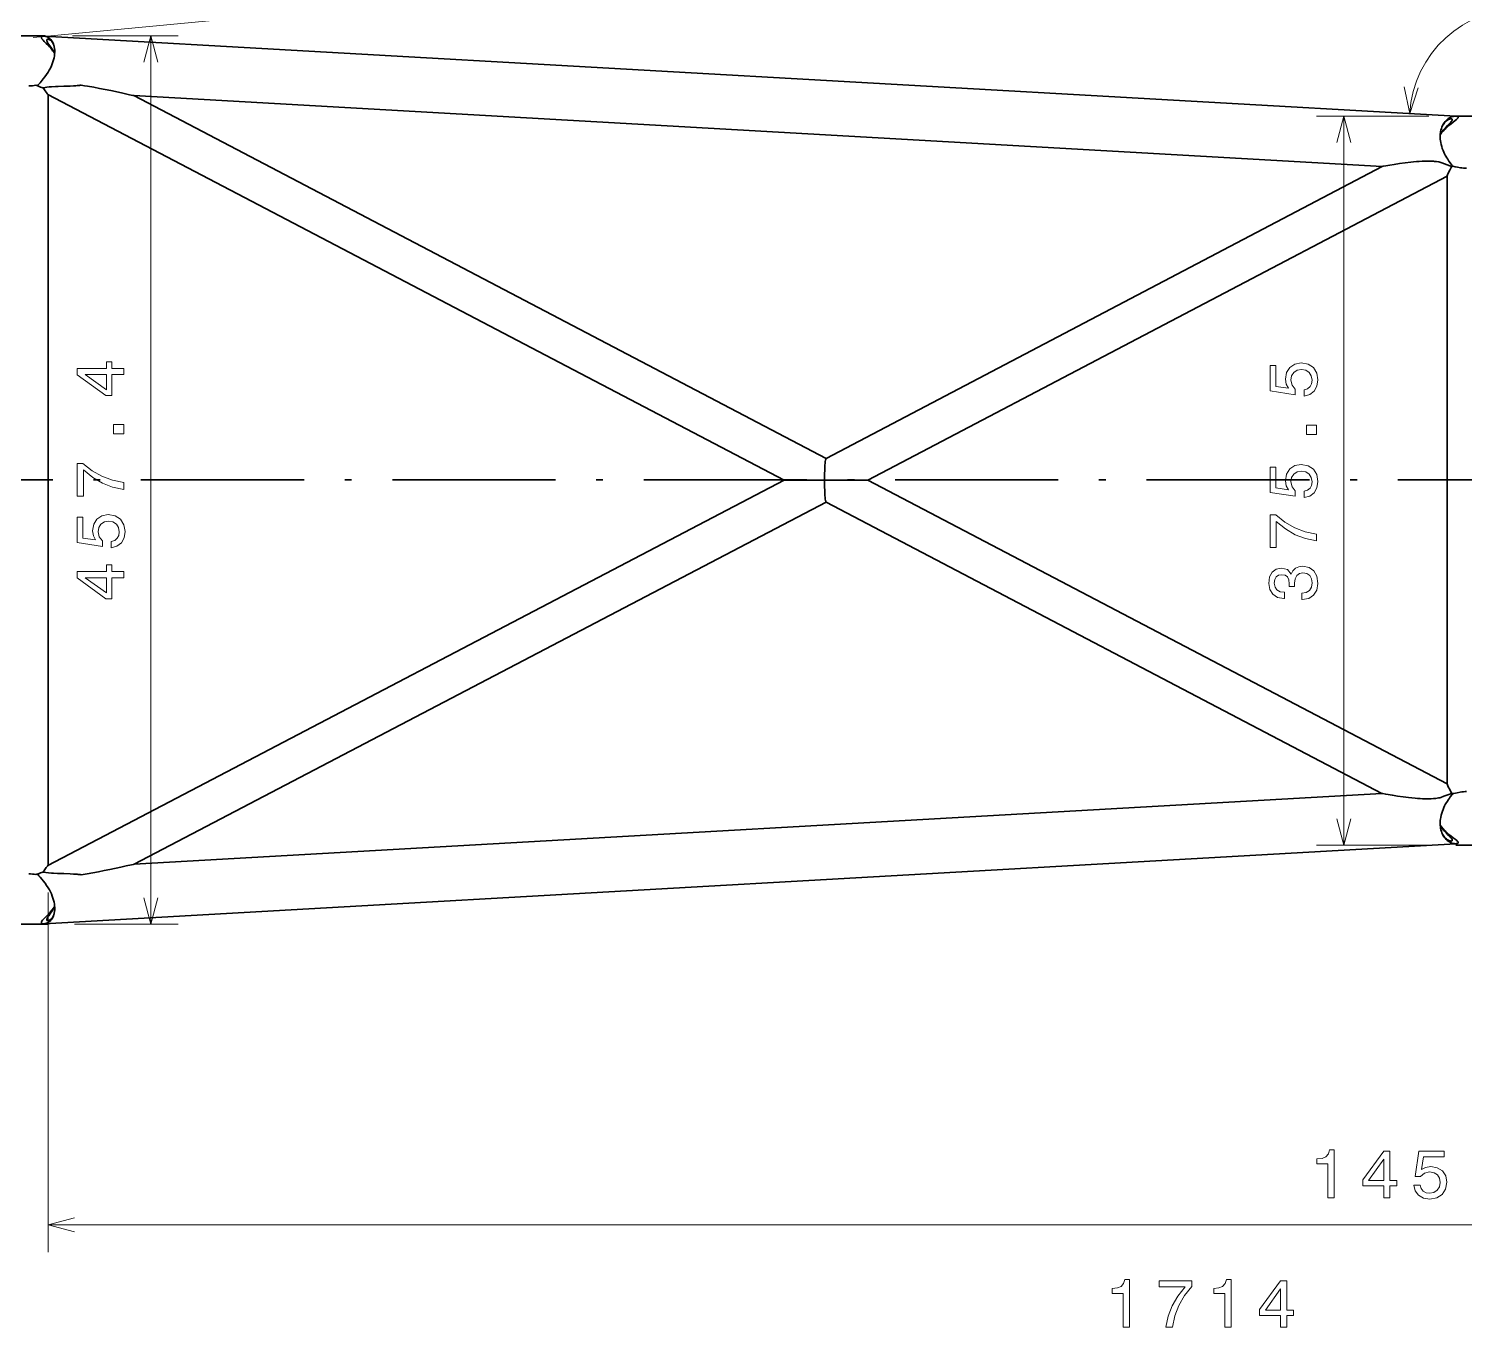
# Model space of a CAD drawing. Extents: x 0 to 420, y 0 to 297.
# Drawn here: x 167 to 272.7, y 97.8 to 193.3 of the extents above; entities that cross this region are included whole.
import ezdxf

# ---------------------------------------------------------------- set-up
doc = ezdxf.new("R2010")
doc.units = 0
doc.linetypes.add('DASHDOT', pattern=[18.5, 12, -3, 0.5, -3])

msp = doc.modelspace()

# ---------------------------------------------------------------- linework, layer by layer
at = {"color": 8, "lineweight": 13, "ltscale": 0.396534}
msp.add_line((167.338287, 192.627487), (183.128616, 194.126953), dxfattribs=at)
at = {"color": 7, "lineweight": 35, "ltscale": 0.089656}
msp.add_line((164.642349, 192.758682), (168.228577, 192.758682), dxfattribs=at)
at = {"color": 7, "lineweight": 35}
for p, q in [((272.0495, 186.849686), (168.140518, 192.741364)), ((168.425232, 188.447342), (222.618515, 160.060669)), ((168.436584, 188.441391), (168.436584, 131.732742)), ((266.610016, 183.151688), (174.745331, 188.360443)), ((174.749115, 188.360229), (225.698807, 161.672577)), ((266.610962, 183.152191), (225.693878, 161.669998)), ((271.398712, 182.438858), (228.775574, 160.060959)), ((271.398712, 137.722031), (271.398712, 182.45163)), ((222.61853, 160.060669), (168.425247, 131.726822)), ((228.775558, 160.060959), (271.398712, 137.734787)), ((225.698959, 158.447128), (174.763901, 131.816788)), ((225.694046, 158.449692), (266.599365, 137.023331)), ((266.598419, 137.023834), (174.760132, 131.816574)), ((272.0495, 133.326492), (168.140518, 127.434807))]:
    msp.add_line(p, q, dxfattribs=at)
at = {"color": 7, "lineweight": 13, "ltscale": 0.194321}
msp.add_line((170.228577, 192.758682), (178.001434, 192.758682), dxfattribs=at)
at = {"color": 7, "lineweight": 13}
for p, q in [((176.001434, 127.413307), (176.001434, 192.758682)), ((263.791992, 133.214966), (263.791992, 186.854004)), ((168.436584, 129.732742), (168.436584, 103.283218)), ((168.436584, 105.283218), (375.684418, 105.283218))]:
    msp.add_line(p, q, dxfattribs=at)
at = {"color": 7, "lineweight": 35, "ltscale": 0.000523}
msp.add_line((168.078094, 188.946411), (168.060059, 188.935837), dxfattribs=at)
at = {"color": 7, "lineweight": 13, "ltscale": 0.206311}
msp.add_line((270.044434, 186.854004), (261.791992, 186.854004), dxfattribs=at)
at = {"color": 7, "lineweight": 35, "ltscale": 0.05426}
for p, q in [((272.044434, 186.854004), (274.214844, 186.854004)), ((272.044464, 133.214966), (274.214874, 133.214966))]:
    msp.add_line(p, q, dxfattribs=at)
at = {"color": 7, "linetype": 'DASHDOT', "lineweight": 35}
msp.add_line((390.771515, 160.088089), (23.101364, 160.088089), dxfattribs=at)
at = {"color": 7, "lineweight": 35, "ltscale": 0.073952}
msp.add_line((225.576599, 160.059494), (222.61853, 160.060669), dxfattribs=at)
at = {"color": 7, "lineweight": 35, "ltscale": 0.001609}
msp.add_line((225.576599, 160.059494), (225.576675, 160.123871), dxfattribs=at)
at = {"color": 7, "lineweight": 35, "ltscale": 0.003072}
msp.add_line((225.576599, 160.059494), (225.699463, 160.059555), dxfattribs=at)
at = {"color": 7, "lineweight": 35, "ltscale": 0.001606}
msp.add_line((225.576599, 160.059494), (225.576675, 159.995239), dxfattribs=at)
at = {"color": 7, "lineweight": 35, "ltscale": 0.076897}
msp.add_line((228.775574, 160.060959), (225.699692, 160.059555), dxfattribs=at)
at = {"color": 7, "lineweight": 35, "ltscale": 0.001154}
msp.add_line((271.729736, 137.04808), (271.769775, 137.025146), dxfattribs=at)
at = {"color": 7, "lineweight": 13, "ltscale": 0.206312}
msp.add_line((270.044464, 133.214966), (261.791992, 133.214966), dxfattribs=at)
at = {"color": 7, "lineweight": 35, "ltscale": 0.000587}
msp.add_line((168.061905, 131.241486), (168.082153, 131.229614), dxfattribs=at)
at = {"color": 7, "lineweight": 35, "ltscale": 0.089655}
msp.add_line((164.802582, 127.413307), (168.388794, 127.413307), dxfattribs=at)
at = {"color": 7, "lineweight": 13, "ltscale": 0.190316}
msp.add_line((170.388794, 127.413307), (178.001434, 127.413307), dxfattribs=at)
at = {"color": 7, "lineweight": 35}
for points in [[(168.140518, 192.741364), (168.089966, 192.741531), (168.04274, 192.73584), (168.000748, 192.723648), (167.983109, 192.715179), (167.967667, 192.70488), (167.95137, 192.688126), (167.940994, 192.667816), (167.937515, 192.643967), (167.940125, 192.622498), (167.947525, 192.599167), (167.961609, 192.570389), (167.980911, 192.539993), (168.027283, 192.480835), (168.063828, 192.439804), (168.145584, 192.354675), (168.297562, 192.201981), (168.454788, 192.038498), (168.542419, 191.941971), (168.62886, 191.84166), (168.700043, 191.754456), (168.769485, 191.664627), (168.845352, 191.560135), (168.918243, 191.452209)], [(168.861221, 192.07608), (168.826691, 192.175125), (168.785507, 192.266891), (168.738251, 192.350983), (168.685516, 192.427139), (168.62793, 192.495193), (168.568314, 192.553192), (168.505447, 192.603516), (168.439957, 192.646164), (168.372574, 192.681122), (168.304031, 192.708359), (168.261475, 192.721298), (168.219086, 192.731216), (168.179428, 192.737717), (168.140518, 192.741364)], [(168.422028, 192.510773), (168.402481, 192.510696), (168.384537, 192.508072), (168.363663, 192.500427), (168.347153, 192.487839), (168.335815, 192.470123), (168.331436, 192.454788), (168.330139, 192.437012), (168.332382, 192.414886), (168.338455, 192.390106), (168.360245, 192.336182), (168.395493, 192.272186), (168.424637, 192.226151), (168.492432, 192.128082), (168.648285, 191.914307), (168.74498, 191.778152), (168.858414, 191.608215), (168.921829, 191.506119)], [(168.872437, 192.035599), (168.838684, 192.12117), (168.799896, 192.199142), (168.756775, 192.26915), (168.710052, 192.330887), (168.660553, 192.384109), (168.599564, 192.435852), (168.537811, 192.474747), (168.507156, 192.489243), (168.477264, 192.500183), (168.448837, 192.50737), (168.422028, 192.510773)], [(168.861221, 192.07608), (168.890823, 191.960083), (168.911377, 191.837036), (168.922623, 191.707977), (168.924423, 191.574066), (168.91687, 191.436493), (168.900253, 191.296478), (168.873291, 191.147354), (168.837311, 190.998215), (168.793045, 190.850143), (168.741226, 190.704102)], [(167.654495, 189.075684), (167.708923, 189.15062), (167.750748, 189.202164), (167.842148, 189.308884), (167.998062, 189.490036), (168.077652, 189.58638), (168.200211, 189.743454), (168.319717, 189.910156), (168.434021, 190.086304), (168.52002, 190.233032), (168.600571, 190.385254), (168.674652, 190.54248), (168.741226, 190.704102)], [(167.540222, 189.118881), (167.775162, 189.031387), (167.887161, 188.992767), (167.967773, 188.967209), (168.044815, 188.945267)], [(174.745346, 188.360443), (174.729004, 188.362793), (174.661072, 188.376205), (174.426743, 188.426926), (173.847641, 188.55513), (173.040833, 188.729706), (172.630554, 188.81488), (172.216187, 188.897446), (171.800247, 188.975845), (171.338013, 189.056198), (171.106171, 189.09317), (170.873886, 189.127472)], [(168.425232, 188.447342), (168.416687, 188.453171), (168.393173, 188.475922), (168.362518, 188.511475), (168.286774, 188.60997), (168.215225, 188.709564), (168.060059, 188.935837)], [(168.078094, 188.946411), (168.20694, 188.966705), (168.343353, 188.984009), (168.507309, 189.000366), (168.675308, 189.013321), (168.972534, 189.029846), (169.173584, 189.038071), (169.580887, 189.051743), (170.055771, 189.069153), (170.294342, 189.080963)], [(271.008453, 186.0457), (270.972107, 185.940002), (270.942139, 185.829712), (270.918732, 185.7155), (270.902039, 185.598053), (270.894653, 185.518723), (270.890228, 185.438477), (270.888702, 185.356628), (270.890106, 185.274277), (270.897369, 185.15274), (270.910553, 185.031113), (270.929443, 184.909973)], [(272.214233, 186.777985), (272.216064, 186.763077), (272.213684, 186.747009), (272.204132, 186.724106), (272.188019, 186.69986), (272.16626, 186.674622), (272.115326, 186.626617), (272.075592, 186.593582), (271.987213, 186.525253), (271.841339, 186.416061), (271.688477, 186.298218), (271.528198, 186.166168), (271.369019, 186.022903), (271.290619, 185.946899), (271.21344, 185.867889), (271.10202, 185.745407), (270.994629, 185.616013), (270.892303, 185.479675)], [(271.778442, 186.615112), (271.781403, 186.600632), (271.780548, 186.584091), (271.77594, 186.565659), (271.76767, 186.545517), (271.741211, 186.500793), (271.700439, 186.447464), (271.667725, 186.409485), (271.592712, 186.328842), (271.435364, 186.167114), (271.266876, 185.988251), (271.139465, 185.842545), (271.014557, 185.686646), (270.953888, 185.604767), (270.894806, 185.520248)], [(271.704651, 186.654602), (271.676361, 186.654343), (271.645416, 186.65062), (271.610443, 186.643082), (271.5737, 186.631943), (271.498749, 186.600388), (271.421753, 186.556366), (271.344818, 186.500366), (271.277527, 186.44046), (271.212708, 186.371445), (271.151276, 186.293625), (271.094147, 186.207336), (271.042084, 186.113022), (270.995758, 186.011215)], [(272.0495, 186.849686), (271.979675, 186.849609), (271.906128, 186.842072), (271.830322, 186.827347), (271.741882, 186.801712), (271.653473, 186.766846), (271.566101, 186.722763), (271.480652, 186.669388), (271.398376, 186.606964), (271.319702, 186.535309), (271.245483, 186.454514), (271.176514, 186.364761), (271.113556, 186.266388), (271.057312, 186.159836), (271.008453, 186.0457)], [(271.778442, 186.615112), (271.773193, 186.625443), (271.765533, 186.634232), (271.753479, 186.64267), (271.738525, 186.64888), (271.704651, 186.654602)], [(272.214233, 186.777985), (272.208862, 186.790619), (272.200195, 186.802048), (272.188568, 186.81221), (272.174286, 186.821106), (272.139343, 186.835175), (272.096832, 186.844711), (272.0495, 186.849686)], [(271.806549, 183.171173), (271.748016, 183.251373), (271.617126, 183.424667), (271.527344, 183.548248), (271.438293, 183.678986), (271.370728, 183.785522), (271.305542, 183.896027), (271.256134, 183.985947), (271.208771, 184.078323), (271.1492, 184.205124), (271.09433, 184.335815), (271.044739, 184.470001), (270.999054, 184.613953), (270.960419, 184.760818), (270.929443, 184.909973)], [(270.40329, 183.529739), (270.274231, 183.538177), (270.145172, 183.543533), (269.994476, 183.54631), (269.844086, 183.545807), (269.56601, 183.537598), (269.351776, 183.525833), (269.138519, 183.510239), (268.927399, 183.491516), (268.717651, 183.470154), (268.301788, 183.420944), (267.89502, 183.365646), (267.500244, 183.306427), (267.188354, 183.256271), (266.896423, 183.206558), (266.680267, 183.167191), (266.621948, 183.155243), (266.612976, 183.152939), (266.610962, 183.152191)], [(270.941437, 183.451141), (270.781403, 183.483109), (270.619812, 183.507492), (270.457489, 183.525177), (270.40329, 183.529739)], [(271.602783, 183.204514), (271.408722, 183.274063), (271.210815, 183.346008), (271.010132, 183.423203), (270.941437, 183.451141)], [(271.806488, 183.171234), (271.980988, 183.133698), (272.149628, 183.098648), (272.374023, 183.058975), (272.491608, 183.042328), (272.611237, 183.028641), (272.718964, 183.019257), (272.827271, 183.012772)], [(225.576675, 160.123871), (225.580902, 160.492264), (225.591919, 160.847336), (225.600113, 161.015411), (225.610199, 161.173843), (225.62175, 161.313751), (225.635208, 161.438004), (225.650497, 161.541321), (225.663055, 161.601486), (225.676346, 161.644135), (225.687973, 161.665024), (225.693878, 161.669998)], [(225.576675, 159.995239), (225.580948, 159.626907), (225.591995, 159.271896), (225.600204, 159.103867), (225.610321, 158.945496), (225.621872, 158.805649), (225.635345, 158.681473), (225.65065, 158.578232), (225.663208, 158.518112), (225.676498, 158.475525), (225.688141, 158.454651), (225.694046, 158.449707)], [(266.599365, 137.023331), (266.60141, 137.022568), (266.610626, 137.020218), (266.670349, 137.008041), (266.882904, 136.969437), (267.365479, 136.88887), (267.750793, 136.829651), (268.153168, 136.773056), (268.562347, 136.722046), (268.804108, 136.695709), (269.047638, 136.672607), (269.226257, 136.658203), (269.405518, 136.64624), (269.585266, 136.637131), (269.765625, 136.631317), (269.91568, 136.62941), (270.066071, 136.630554), (270.232117, 136.63588), (270.398254, 136.646149)], [(270.945068, 136.726563), (270.850464, 136.706421), (270.755157, 136.689087), (270.563354, 136.662094), (270.398254, 136.646149)], [(271.821106, 137.02623), (271.764008, 136.946213), (271.632843, 136.772537), (271.561188, 136.675308), (271.489777, 136.573944), (271.419189, 136.467804), (271.313538, 136.294189), (271.263184, 136.203461), (271.214905, 136.110214), (271.154175, 135.982162), (271.098236, 135.850189), (271.047638, 135.7146), (271.000732, 135.567978), (270.96109, 135.418289), (270.929443, 135.266205)], [(271.59549, 136.969254), (271.382385, 136.892807), (271.164978, 136.813095), (270.945068, 136.726563)], [(272.827271, 137.163406), (272.714874, 137.156616), (272.60321, 137.146729), (272.483124, 137.132767), (272.365143, 137.115829), (272.146851, 137.076981), (271.900543, 137.025009)], [(271.008453, 134.130478), (270.972107, 134.236176), (270.942139, 134.346466), (270.918732, 134.460678), (270.902039, 134.578125), (270.894653, 134.657455), (270.890228, 134.737701), (270.888702, 134.81955), (270.890106, 134.901901), (270.897369, 135.023438), (270.910553, 135.145065), (270.929443, 135.266205)], [(272.214233, 133.398193), (272.216064, 133.413101), (272.213684, 133.429169), (272.204132, 133.452072), (272.188019, 133.476318), (272.16626, 133.501556), (272.115326, 133.549561), (272.075592, 133.582596), (271.987213, 133.650925), (271.841339, 133.760117), (271.688477, 133.87796), (271.528198, 134.01001), (271.369019, 134.153259), (271.290619, 134.229279), (271.21344, 134.308289), (271.10202, 134.430756), (270.994629, 134.560165), (270.892303, 134.696503)], [(271.778442, 133.561066), (271.781403, 133.575546), (271.780548, 133.592087), (271.77594, 133.610519), (271.76767, 133.630661), (271.741211, 133.675385), (271.700439, 133.728714), (271.667725, 133.766693), (271.592712, 133.847336), (271.435364, 134.009064), (271.266876, 134.187927), (271.139465, 134.333633), (271.014557, 134.489532), (270.953888, 134.571411), (270.894806, 134.65593)], [(271.704651, 133.521576), (271.676361, 133.521835), (271.645416, 133.525558), (271.610443, 133.533096), (271.5737, 133.544235), (271.498749, 133.57579), (271.421753, 133.619812), (271.344818, 133.675812), (271.277527, 133.735718), (271.212708, 133.804733), (271.151276, 133.882553), (271.094147, 133.968842), (271.042084, 134.063156), (270.995758, 134.164963)], [(272.0495, 133.326492), (271.979675, 133.326569), (271.906128, 133.334106), (271.830322, 133.348831), (271.741882, 133.374466), (271.653473, 133.409332), (271.566101, 133.453415), (271.480652, 133.50679), (271.398376, 133.569214), (271.319702, 133.640869), (271.245483, 133.721664), (271.176514, 133.811417), (271.113556, 133.90979), (271.057312, 134.016342), (271.008453, 134.130478)], [(271.778442, 133.561066), (271.773193, 133.550735), (271.765533, 133.541946), (271.753479, 133.533508), (271.738525, 133.527298), (271.704651, 133.521576)], [(272.214233, 133.398193), (272.208862, 133.385559), (272.200195, 133.37413), (272.188568, 133.363968), (272.174286, 133.355072), (272.139343, 133.341003), (272.096832, 133.331467), (272.0495, 133.326492)], [(168.044815, 131.230911), (167.967728, 131.208954), (167.8871, 131.183395), (167.775208, 131.144806), (167.540222, 131.057297)], [(168.741226, 129.472076), (168.676407, 129.62973), (168.604431, 129.783203), (168.526245, 129.931931), (168.44281, 130.0755), (168.327652, 130.254379), (168.207062, 130.423569), (168.083206, 130.582932), (168.002396, 130.681), (167.843979, 130.865219), (167.751678, 130.9729), (167.709412, 131.024948), (167.654495, 131.100494)], [(168.082153, 131.229614), (168.268494, 131.201691), (168.467392, 131.17984), (168.682236, 131.162735), (168.8284, 131.153824), (169.125565, 131.140137), (169.587463, 131.124329), (170.05455, 131.107101), (170.299866, 131.094894)], [(170.876709, 131.048431), (171.298157, 131.112518), (171.718033, 131.184311), (172.136017, 131.261871), (172.552429, 131.343842), (172.966141, 131.428955), (173.780899, 131.604218), (174.175201, 131.691284), (174.577103, 131.7798), (174.711304, 131.80806), (174.75235, 131.815628), (174.760132, 131.816574)], [(168.861221, 128.100098), (168.890823, 128.216095), (168.911377, 128.339142), (168.922623, 128.468201), (168.924423, 128.602112), (168.91687, 128.739685), (168.900253, 128.8797), (168.873291, 129.028824), (168.837311, 129.177963), (168.793045, 129.326035), (168.741226, 129.472076)], [(168.918243, 128.723969), (168.821884, 128.582932), (168.720566, 128.447739), (168.615311, 128.318405), (168.5345, 128.225266), (168.452637, 128.135391), (168.292694, 127.969276), (168.138519, 127.814339), (168.058945, 127.731049), (168.023499, 127.690903), (167.978745, 127.633064), (167.95163, 127.58651), (167.942993, 127.564323), (167.938339, 127.54361), (167.937729, 127.525589), (167.940735, 127.509186), (167.94809, 127.492928), (167.959244, 127.478836), (167.973694, 127.466866), (167.99086, 127.45694), (168.031448, 127.442802), (168.083725, 127.435028), (168.140518, 127.434807)], [(168.140518, 127.434807), (168.181183, 127.438683), (168.222626, 127.445679), (168.265015, 127.455833), (168.307571, 127.469025), (168.391571, 127.504066), (168.458511, 127.541176), (168.523331, 127.585968), (168.585358, 127.638451), (168.643951, 127.698616), (168.698502, 127.766418), (168.747086, 127.839622), (168.790741, 127.919815), (168.828949, 128.006744), (168.861221, 128.100098)], [(168.921829, 128.670059), (168.818573, 128.506653), (168.74794, 128.402267), (168.606552, 128.20462), (168.479156, 128.02948), (168.423721, 127.948647), (168.387177, 127.889992), (168.358231, 127.83577), (168.34169, 127.79599), (168.332275, 127.76075), (168.3302, 127.733719), (168.333954, 127.711121), (168.34317, 127.693092), (168.352402, 127.683342), (168.363678, 127.675735), (168.379303, 127.669464), (168.397049, 127.665985), (168.422028, 127.665398)], [(168.422028, 127.665398), (168.449005, 127.668846), (168.477615, 127.676109), (168.507538, 127.687088), (168.538177, 127.701614), (168.600098, 127.740723), (168.66127, 127.792763), (168.710037, 127.845268), (168.756104, 127.906059), (168.798691, 127.974876), (168.837097, 128.051453), (168.872437, 128.140564)]]:
    msp.add_lwpolyline(points, dxfattribs=at)
at = {"color": 7, "lineweight": 13}
for points in [[(176.519058, 190.826828), (176.001434, 192.758682), (175.483795, 190.826828)], [(264.309631, 184.92215), (263.791992, 186.854004), (263.274353, 184.92215)], [(263.274353, 135.14682), (263.791992, 133.214966), (264.309631, 135.14682)], [(175.483795, 129.345154), (176.001434, 127.413307), (176.519058, 129.345154)], [(170.368423, 105.800858), (168.436584, 105.283218), (170.368423, 104.765579)]]:
    msp.add_lwpolyline(points, dxfattribs=at)
at = {"color": 8, "lineweight": 13}
msp.add_lwpolyline([(268.243835, 189.000427), (268.651276, 187.042358), (269.277466, 188.941818)], dxfattribs=at)
at = {"color": 7, "lineweight": 13}
for points in [[(174.001434, 167.835419), (174.001434, 168.289307), (173.134003, 168.289307), (173.134003, 168.788589), (172.730545, 168.788589), (172.730545, 168.289307), (170.577087, 168.289307), (170.577087, 167.830368), (172.690186, 166.297226), (173.134003, 166.297226), (173.134003, 167.835419)], [(260.87915, 166.255814), (261.292694, 166.36676), (261.615479, 166.613876), (261.8172, 166.97699), (261.892853, 167.440964), (261.802063, 167.950333), (261.554932, 168.348755), (261.16156, 168.600906), (260.657257, 168.696732), (260.188232, 168.610992), (259.820068, 168.368927), (259.583038, 167.990677), (259.497314, 167.50148), (259.557831, 167.123245), (259.724243, 166.830734), (258.781189, 166.971954), (258.781189, 168.505096), (258.367615, 168.505096), (258.367615, 166.634048), (260.223541, 166.356674), (260.223541, 166.760132), (259.986511, 167.052643), (259.900757, 167.425842), (259.956238, 167.748611), (260.117615, 167.995728), (260.364746, 168.152069), (260.682465, 168.207535), (261.000183, 168.152069), (261.247314, 167.990677), (261.403656, 167.743561), (261.459137, 167.425842), (261.423828, 167.158554), (261.307831, 166.951782), (261.126282, 166.800476), (260.87915, 166.724823)], [(172.730545, 166.720856), (171.162094, 167.835419), (172.730545, 167.835419)], [(174.001434, 163.47403), (174.001434, 164.169998), (173.249985, 164.169998), (173.249985, 163.47403)], [(261.791992, 163.422531), (261.791992, 164.118484), (261.040527, 164.118484), (261.040527, 163.422531)], [(174.001434, 159.384979), (174.001434, 159.894348), (173.169296, 160.060776), (172.392654, 160.353287), (171.671463, 160.76683), (170.995682, 161.306458), (170.577087, 161.306458), (170.577087, 158.905869), (171.036011, 158.905869), (171.036011, 160.822296), (171.716858, 160.267548), (172.427948, 159.848953), (173.184433, 159.556458)], [(260.87915, 158.783768), (261.292694, 158.894714), (261.615479, 159.14183), (261.8172, 159.504944), (261.892853, 159.968918), (261.802063, 160.478287), (261.554932, 160.876709), (261.16156, 161.12886), (260.657257, 161.224686), (260.188232, 161.138947), (259.820068, 160.896881), (259.583038, 160.518631), (259.497314, 160.029449), (259.557831, 159.651199), (259.724243, 159.358688), (258.781189, 159.499908), (258.781189, 161.033051), (258.367615, 161.033051), (258.367615, 159.162003), (260.223541, 158.884628), (260.223541, 159.288086), (259.986511, 159.580597), (259.900757, 159.953796), (259.956238, 160.276566), (260.117615, 160.523682), (260.364746, 160.680023), (260.682465, 160.735489), (261.000183, 160.680023), (261.247314, 160.518631), (261.403656, 160.271515), (261.459137, 159.953796), (261.423828, 159.686508), (261.307831, 159.479736), (261.126282, 159.32843), (260.87915, 159.252792)], [(173.088608, 155.099243), (173.502151, 155.210205), (173.824921, 155.457321), (174.026642, 155.820435), (174.102295, 156.284409), (174.011505, 156.793777), (173.764404, 157.192184), (173.371033, 157.444351), (172.866699, 157.540176), (172.39769, 157.454437), (172.029526, 157.212357), (171.792496, 156.834122), (171.706772, 156.344925), (171.767288, 155.966675), (171.933701, 155.674179), (170.990616, 155.815384), (170.990616, 157.348526), (170.577087, 157.348526), (170.577087, 155.477493), (172.432983, 155.200119), (172.432983, 155.603577), (172.195953, 155.896072), (172.110214, 156.269272), (172.16571, 156.592041), (172.327087, 156.839157), (172.574203, 156.995499), (172.891922, 157.05098), (173.209656, 156.995499), (173.456772, 156.834122), (173.613113, 156.587006), (173.668579, 156.269272), (173.63327, 156.001984), (173.517288, 155.795212), (173.335724, 155.643921), (173.088608, 155.568268)], [(261.791992, 155.597458), (261.791992, 156.106827), (260.959839, 156.273239), (260.183197, 156.56575), (259.462006, 156.979294), (258.786224, 157.518921), (258.367615, 157.518921), (258.367615, 155.118347), (258.826569, 155.118347), (258.826569, 157.034775), (259.507385, 156.480026), (260.218506, 156.061432), (260.974976, 155.768921)], [(174.001434, 152.891327), (174.001434, 153.345215), (173.134003, 153.345215), (173.134003, 153.844498), (172.730545, 153.844498), (172.730545, 153.345215), (170.577087, 153.345215), (170.577087, 152.886276), (172.690186, 151.353134), (173.134003, 151.353134), (173.134003, 152.891327)], [(260.692566, 151.29155), (260.727844, 151.29155), (261.212006, 151.372238), (261.575134, 151.609268), (261.807098, 151.982468), (261.892853, 152.4767), (261.807098, 153.001205), (261.585205, 153.394577), (261.232178, 153.646729), (260.77829, 153.737518), (260.480743, 153.697159), (260.238678, 153.586212), (260.052063, 153.404663), (259.915894, 153.162582), (259.643555, 153.490387), (259.209839, 153.606384), (258.816467, 153.530746), (258.518921, 153.313873), (258.332336, 152.960861), (258.266754, 152.4767), (258.347443, 152.022812), (258.569366, 151.674835), (258.922394, 151.447891), (259.391418, 151.372238), (259.426697, 151.372238), (259.426697, 151.821091), (259.103943, 151.861435), (258.871948, 151.992554), (258.730743, 152.204376), (258.680298, 152.501923), (258.720642, 152.764175), (258.826569, 152.955811), (258.998047, 153.071808), (259.230011, 153.117188), (259.477142, 153.071808), (259.643555, 152.950775), (259.744446, 152.738953), (259.774689, 152.451492), (259.769653, 152.254807), (260.16806, 152.254807), (260.157959, 152.501923), (260.203369, 152.819641), (260.324402, 153.056671), (260.521088, 153.197891), (260.77829, 153.248322), (261.070801, 153.192841), (261.287659, 153.046585), (261.423828, 152.814606), (261.469208, 152.506958), (261.418793, 152.18924), (261.267487, 151.95726), (261.025421, 151.811005), (260.692566, 151.755524)], [(172.730545, 151.776764), (171.162094, 152.891327), (172.730545, 152.891327)], [(262.629669, 107.283218), (263.088593, 107.283218), (263.088593, 110.808434), (262.745667, 110.808434), (262.654877, 110.500793), (262.473328, 110.294022), (262.195953, 110.172989), (261.812653, 110.132637), (261.812653, 109.774574), (262.629669, 109.774574)], [(266.733856, 107.283218), (267.187744, 107.283218), (267.187744, 108.15065), (267.687012, 108.15065), (267.687012, 108.554108), (267.187744, 108.554108), (267.187744, 110.707565), (266.72879, 110.707565), (265.195648, 108.59446), (265.195648, 108.15065), (266.733856, 108.15065)], [(265.619293, 108.554108), (266.733856, 110.122559), (266.733856, 108.554108)], [(268.941772, 108.196045), (269.052734, 107.782501), (269.299835, 107.459732), (269.662964, 107.258003), (270.126923, 107.18235), (270.636292, 107.273132), (271.034698, 107.520248), (271.286865, 107.91362), (271.38269, 108.417946), (271.296967, 108.886963), (271.054871, 109.255119), (270.676636, 109.492149), (270.187439, 109.577888), (269.809204, 109.517365), (269.516693, 109.350937), (269.657898, 110.294022), (271.19104, 110.294022), (271.19104, 110.707565), (269.320007, 110.707565), (269.042633, 108.851662), (269.446106, 108.851662), (269.738586, 109.088692), (270.111786, 109.174423), (270.43457, 109.11895), (270.681671, 108.957565), (270.838013, 108.710449), (270.893494, 108.392731), (270.838013, 108.075005), (270.676636, 107.827888), (270.429504, 107.671547), (270.111786, 107.616066), (269.844513, 107.651375), (269.637726, 107.767365), (269.48645, 107.948921), (269.410797, 108.196045)], [(247.56105, 97.750725), (248.019989, 97.750725), (248.019989, 101.27594), (247.677048, 101.27594), (247.586273, 100.9683), (247.404709, 100.761536), (247.127319, 100.640495), (246.744049, 100.600143), (246.744049, 100.242081), (247.56105, 100.242081)], [(250.686829, 97.750725), (251.196213, 97.750725), (251.36264, 98.582855), (251.655136, 99.359512), (252.06868, 100.080696), (252.608307, 100.756485), (252.608307, 101.175079), (250.207733, 101.175079), (250.207733, 100.716141), (252.124161, 100.716141), (251.569397, 100.035309), (251.150818, 99.324211), (250.858307, 98.567726)], [(255.033096, 97.750725), (255.492035, 97.750725), (255.492035, 101.27594), (255.149094, 101.27594), (255.058319, 100.9683), (254.876755, 100.761536), (254.599365, 100.640495), (254.216095, 100.600143), (254.216095, 100.242081), (255.033096, 100.242081)], [(259.137268, 97.750725), (259.591156, 97.750725), (259.591156, 98.618164), (260.090454, 98.618164), (260.090454, 99.021614), (259.591156, 99.021614), (259.591156, 101.175079), (259.132233, 101.175079), (257.599091, 99.061966), (257.599091, 98.618164), (259.137268, 98.618164)], [(258.022705, 99.021614), (259.137268, 100.590065), (259.137268, 99.021614)]]:
    msp.add_lwpolyline(points, close=True, dxfattribs=at)
at = {"color": 8, "lineweight": 13}
msp.add_arc((276.835815, 186.578293), 8.197672, 359.860018, 176.754791, dxfattribs=at)
at = {"color": 7, "lineweight": 35}
for centre, radius, start, end in [((166.783997, 194.484665), 5.418673, 272.369308, 278.022096), ((166.968994, 229.394852), 40.456279, 275.111322, 275.538892), ((169.940689, 197.541718), 8.465837, 274.832056, 276.328605), ((169.611435, 201.528671), 12.466401, 273.140225, 274.796395), ((270.398865, 181.014633), 2.498994, 57.784056, 61.199759), ((273.054047, 180.862411), 2.624318, 118.384199, 120.269878), ((270.396637, 139.16188), 2.498979, 298.668631, 302.237582), ((271.832825, 135.346466), 1.679891, 87.690067, 92.151102), ((166.783936, 125.690804), 5.419379, 81.978273, 87.63033), ((169.610733, 118.631622), 12.482278, 85.201508, 86.835193), ((166.969604, 90.787727), 40.449845, 84.457079, 84.888214), ((169.939392, 122.605186), 8.495121, 83.665173, 85.168381)]:
    msp.add_arc(centre, radius, start, end, dxfattribs=at)
for centre, major_axis, ratio, start_param, end_param in [((272.826385, 184.800934), (-1.424835, -2.357361), 0.038202, 5.5236829931, 6.2200730923), ((272.825348, 135.376923), (1.423798, -2.353165), 0.038234, 3.2043660926, 3.8997536324), ((167.010147, 129.377472), (-1.423584, -2.350586), 0.038253, 3.204668848, 3.8201837012)]:
    msp.add_ellipse(centre, major_axis=major_axis, ratio=ratio, start_param=start_param, end_param=end_param, dxfattribs=at)

doc.saveas('drawing.dxf')
